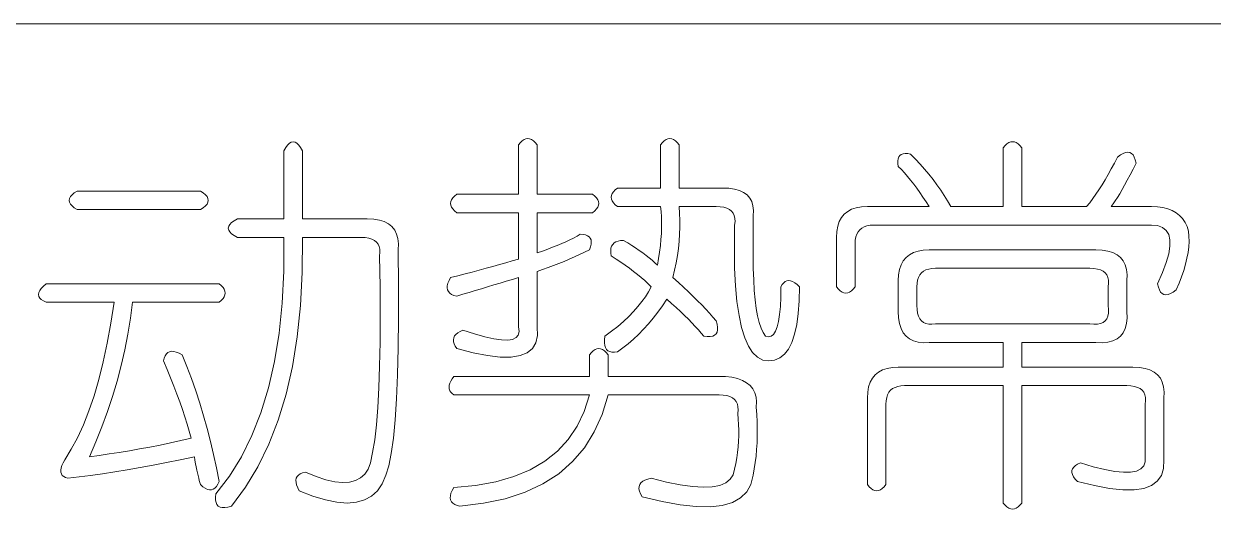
# Model space of a CAD drawing. Extents: x 1 to 297, y 1 to 210.
# Drawn here: x 137.53 to 144.13, y 43.04 to 45.73 of the extents above; entities that cross this region are included whole.
import ezdxf

# ---------------------------------------------------------------- set-up
doc = ezdxf.new("R2010")
doc.units = 0

msp = doc.modelspace()

# ---------------------------------------------------------------- linework, layer by layer
at = {"color": 7, "lineweight": 13}
msp.add_line((1.3055, 45.7306), (175.1082, 45.7306), dxfattribs=at)
for points in [[(138.9696, 45.0249), (138.9798, 45.0434), (138.9901, 45.0578), (139.0004, 45.0681), (139.0107, 45.0742), (139.021, 45.0763), (139.0313, 45.0742), (139.0416, 45.0681), (139.0518, 45.0578), (139.0621, 45.0434), (139.0724, 45.0249), (139.0724, 44.6477), (139.4324, 44.6477), (139.4681, 44.646), (139.4996, 44.6409), (139.5271, 44.6323), (139.5504, 44.6203), (139.5696, 44.6049), (139.5847, 44.586), (139.5956, 44.5637), (139.6025, 44.538), (139.6052, 44.5089), (139.6039, 44.4763), (139.6062, 44.2786), (139.6066, 44.0971), (139.6049, 43.9317), (139.6011, 43.7823), (139.5953, 43.6491), (139.5874, 43.5321), (139.5775, 43.4311), (139.5654, 43.3462), (139.5514, 43.2775), (139.5353, 43.2249), (139.515, 43.1777), (139.4886, 43.1391), (139.4561, 43.1091), (139.4173, 43.0877), (139.3724, 43.0749), (139.3213, 43.0706), (139.2641, 43.0749), (139.2007, 43.0877), (139.131, 43.1091), (139.0553, 43.1391), (139.0464, 43.1556), (139.0402, 43.1707), (139.0368, 43.1844), (139.0361, 43.1967), (139.0381, 43.2077), (139.0429, 43.2173), (139.0505, 43.2255), (139.0608, 43.2324), (139.0738, 43.2379), (139.0896, 43.242), (139.1487, 43.2178), (139.2027, 43.2002), (139.2516, 43.189), (139.2953, 43.1844), (139.3338, 43.1863), (139.3673, 43.1947), (139.3956, 43.2096), (139.4187, 43.231), (139.4367, 43.259), (139.4496, 43.2934), (139.4624, 43.3512), (139.4736, 43.4217), (139.483, 43.5048), (139.4907, 43.6006), (139.4967, 43.7091), (139.501, 43.8303), (139.5036, 43.9642), (139.5044, 44.1108), (139.5036, 44.2701), (139.501, 44.442), (139.5031, 44.4615), (139.5024, 44.479), (139.4989, 44.4945), (139.4928, 44.5078), (139.4838, 44.5191), (139.4722, 44.5284), (139.4578, 44.5356), (139.4406, 44.5407), (139.4208, 44.5438), (139.3981, 44.5449), (139.0724, 44.5449), (139.0716, 44.351), (139.0621, 44.167), (139.0441, 43.993), (139.0176, 43.829), (138.9824, 43.6749), (138.9387, 43.5307), (138.8864, 43.3965), (138.8256, 43.2722), (138.7561, 43.1578), (138.6781, 43.0534), (138.6588, 43.0479), (138.6418, 43.0452), (138.6272, 43.0452), (138.6151, 43.0479), (138.6053, 43.0534), (138.5979, 43.0617), (138.5929, 43.0726), (138.5904, 43.0863), (138.5902, 43.1028), (138.5924, 43.122), (138.6672, 43.2195), (138.7337, 43.327), (138.792, 43.4445), (138.842, 43.5718), (138.8839, 43.7091), (138.9174, 43.8564), (138.9428, 44.0136), (138.96, 44.1807), (138.9689, 44.3578), (138.9696, 44.5449), (138.7124, 44.5449), (138.6939, 44.5551), (138.6795, 44.5654), (138.6692, 44.5757), (138.6631, 44.586), (138.661, 44.5963), (138.6631, 44.6066), (138.6692, 44.6169), (138.6795, 44.6271), (138.6939, 44.6374), (138.7124, 44.6477), (138.9696, 44.6477)], [(140.3753, 45.0591), (140.3753, 44.7849), (140.6839, 44.7849), (140.6962, 44.7746), (140.7058, 44.7643), (140.7126, 44.754), (140.7168, 44.7437), (140.7181, 44.7334), (140.7168, 44.7231), (140.7126, 44.7129), (140.7058, 44.7026), (140.6962, 44.6923), (140.6839, 44.682), (140.3753, 44.682), (140.3753, 44.4591), (140.4054, 44.4694), (140.4342, 44.4797), (140.4617, 44.49), (140.4877, 44.5003), (140.5124, 44.5106), (140.5357, 44.5209), (140.5577, 44.5311), (140.5782, 44.5414), (140.5974, 44.5517), (140.6153, 44.562), (140.6312, 44.5611), (140.6448, 44.5586), (140.6559, 44.5543), (140.6646, 44.5483), (140.671, 44.5406), (140.6749, 44.5311), (140.6765, 44.52), (140.6756, 44.5071), (140.6724, 44.4926), (140.6667, 44.4763), (140.6391, 44.4627), (140.6112, 44.4495), (140.5829, 44.4367), (140.5542, 44.4242), (140.5253, 44.412), (140.496, 44.4002), (140.4663, 44.3887), (140.4363, 44.3775), (140.406, 44.3667), (140.3753, 44.3563), (140.3753, 44.0477), (140.377, 44.0002), (140.3684, 43.9606), (140.3496, 43.9289), (140.3204, 43.9051), (140.281, 43.8891), (140.2313, 43.8811), (140.1713, 43.8809), (140.101, 43.8886), (140.0204, 43.9042), (139.9296, 43.9277), (139.9207, 43.9411), (139.9145, 43.9538), (139.911, 43.9658), (139.9104, 43.9771), (139.9124, 43.9877), (139.9172, 43.9977), (139.9248, 44.0069), (139.935, 44.0155), (139.9481, 44.0234), (139.9639, 44.0306), (140.0286, 44.0091), (140.0859, 43.9929), (140.1356, 43.9817), (140.1778, 43.9757), (140.2124, 43.9749), (140.2395, 43.9791), (140.259, 43.9886), (140.271, 44.0031), (140.2755, 44.0229), (140.2724, 44.0477), (140.2724, 44.322), (140.2381, 44.3117), (140.2038, 44.3014), (140.1696, 44.2911), (140.1353, 44.2809), (140.101, 44.2706), (140.0667, 44.2603), (140.0324, 44.25), (139.9981, 44.2397), (139.9639, 44.2294), (139.9296, 44.2191), (139.9138, 44.2233), (139.9008, 44.2287), (139.8905, 44.2356), (139.8829, 44.2438), (139.8781, 44.2534), (139.8761, 44.2644), (139.8768, 44.2767), (139.8802, 44.2905), (139.8864, 44.3055), (139.8953, 44.322), (139.9361, 44.3323), (139.9762, 44.3426), (140.0156, 44.3529), (140.0544, 44.3631), (140.0924, 44.3734), (140.1298, 44.3837), (140.1665, 44.394), (140.2025, 44.4043), (140.2378, 44.4146), (140.2724, 44.4249), (140.2724, 44.682), (139.9296, 44.682), (139.9172, 44.6923), (139.9076, 44.7026), (139.9008, 44.7129), (139.8967, 44.7231), (139.8953, 44.7334), (139.8967, 44.7437), (139.9008, 44.754), (139.9076, 44.7643), (139.9172, 44.7746), (139.9296, 44.7849), (140.2724, 44.7849), (140.2724, 45.0591), (140.2827, 45.0715), (140.293, 45.0811), (140.3033, 45.0879), (140.3136, 45.0921), (140.3239, 45.0934), (140.3341, 45.0921), (140.3444, 45.0879), (140.3547, 45.0811), (140.365, 45.0715)], [(141.061, 45.0591), (141.0713, 45.0715), (141.0816, 45.0811), (141.0918, 45.0879), (141.1021, 45.0921), (141.1124, 45.0934), (141.1227, 45.0921), (141.133, 45.0879), (141.1433, 45.0811), (141.1536, 45.0715), (141.1638, 45.0591), (141.1638, 44.8191), (141.4039, 44.8191), (141.4395, 44.8176), (141.4711, 44.813), (141.4985, 44.8053), (141.5218, 44.7945), (141.541, 44.7806), (141.5561, 44.7636), (141.567, 44.7435), (141.5739, 44.7204), (141.5766, 44.6942), (141.5753, 44.6649), (141.5753, 44.442), (141.576, 44.3727), (141.578, 44.309), (141.5815, 44.2507), (141.5862, 44.1979), (141.5924, 44.1506), (141.6, 44.1087), (141.6089, 44.0724), (141.6192, 44.0415), (141.6308, 44.0162), (141.6438, 43.9963), (141.6601, 43.9929), (141.6747, 43.9963), (141.6876, 44.0066), (141.6987, 44.0237), (141.7081, 44.0477), (141.7159, 44.0786), (141.7218, 44.1163), (141.7261, 44.1609), (141.7287, 44.2123), (141.7296, 44.2706), (141.7368, 44.2829), (141.7446, 44.2925), (141.7532, 44.2994), (141.7625, 44.3035), (141.7724, 44.3049), (141.7831, 44.3035), (141.7944, 44.2994), (141.8064, 44.2925), (141.819, 44.2829), (141.8324, 44.2706), (141.8307, 44.1924), (141.8256, 44.1225), (141.817, 44.0607), (141.805, 44.0073), (141.7896, 43.962), (141.7707, 43.925), (141.7484, 43.8962), (141.7227, 43.8756), (141.6936, 43.8633), (141.661, 43.8591), (141.6283, 43.8643), (141.5986, 43.8797), (141.572, 43.9054), (141.5485, 43.9414), (141.5281, 43.9877), (141.5108, 44.0443), (141.4966, 44.1111), (141.4854, 44.1883), (141.4774, 44.2757), (141.4724, 44.3734), (141.4724, 44.6134), (141.4745, 44.633), (141.4738, 44.6505), (141.4704, 44.6659), (141.4642, 44.6793), (141.4553, 44.6906), (141.4436, 44.6998), (141.4292, 44.707), (141.4121, 44.7122), (141.3922, 44.7153), (141.3696, 44.7163), (141.1638, 44.7163), (141.1666, 44.6784), (141.168, 44.6402), (141.168, 44.6016), (141.1666, 44.5627), (141.1638, 44.5234), (141.1597, 44.4838), (141.1543, 44.4439), (141.1474, 44.4036), (141.1392, 44.363), (141.1296, 44.322), (141.1597, 44.2949), (141.1885, 44.2685), (141.216, 44.2428), (141.242, 44.2178), (141.2667, 44.1934), (141.29, 44.1698), (141.312, 44.1468), (141.3325, 44.1245), (141.3517, 44.1029), (141.3696, 44.082), (141.375, 44.0626), (141.3778, 44.0457), (141.3778, 44.0311), (141.375, 44.0189), (141.3696, 44.0091), (141.3613, 44.0018), (141.3504, 43.9968), (141.3367, 43.9942), (141.3202, 43.9941), (141.301, 43.9963), (141.2866, 44.0138), (141.2708, 44.0319), (141.2537, 44.0508), (141.2352, 44.0703), (141.2153, 44.0906), (141.194, 44.1115), (141.1714, 44.1331), (141.1474, 44.1554), (141.122, 44.1783), (141.0953, 44.202), (141.0709, 44.1651), (141.0459, 44.13), (141.0202, 44.0966), (140.9938, 44.0649), (140.9667, 44.0349), (140.9389, 44.0066), (140.9105, 43.98), (140.8813, 43.9551), (140.8515, 43.932), (140.821, 43.9106), (140.8049, 43.9083), (140.7908, 43.9085), (140.7788, 43.9111), (140.7689, 43.9161), (140.761, 43.9234), (140.7552, 43.9332), (140.7514, 43.9454), (140.7497, 43.9599), (140.75, 43.9769), (140.7524, 43.9963), (140.7889, 44.0237), (140.823, 44.0511), (140.8548, 44.0786), (140.8841, 44.106), (140.911, 44.1334), (140.9355, 44.1609), (140.9576, 44.1883), (140.9773, 44.2157), (140.9946, 44.2431), (141.0096, 44.2706), (140.9919, 44.2877), (140.9732, 44.3049), (140.9535, 44.322), (140.9328, 44.3391), (140.911, 44.3563), (140.8882, 44.3734), (140.8644, 44.3906), (140.8395, 44.4077), (140.8136, 44.4249), (140.7867, 44.442), (140.7843, 44.4583), (140.784, 44.4729), (140.7857, 44.4857), (140.7894, 44.4969), (140.7953, 44.5063), (140.8032, 44.514), (140.8131, 44.52), (140.8251, 44.5243), (140.8392, 44.5269), (140.8553, 44.5277), (140.8788, 44.514), (140.9012, 44.5003), (140.9227, 44.4866), (140.9431, 44.4729), (140.9624, 44.4591), (140.9808, 44.4454), (140.9981, 44.4317), (141.0144, 44.418), (141.0296, 44.4043), (141.0439, 44.3906), (141.0502, 44.4278), (141.0555, 44.4639), (141.0598, 44.4991), (141.063, 44.5332), (141.0653, 44.5663), (141.0665, 44.5983), (141.0667, 44.6294), (141.0658, 44.6594), (141.0639, 44.6883), (141.061, 44.7163), (140.821, 44.7163), (140.8087, 44.7266), (140.799, 44.7369), (140.7922, 44.7471), (140.7881, 44.7574), (140.7867, 44.7677), (140.7881, 44.778), (140.7922, 44.7883), (140.799, 44.7986), (140.8087, 44.8089), (140.821, 44.8191), (141.061, 44.8191)], [(143.0667, 45.042), (143.0667, 44.7163), (143.4267, 44.7163), (143.4438, 44.7375), (143.461, 44.7602), (143.4781, 44.7842), (143.4953, 44.8095), (143.5124, 44.8363), (143.5296, 44.8644), (143.5467, 44.8939), (143.5638, 44.9247), (143.581, 44.957), (143.5981, 44.9906), (143.6146, 45.0026), (143.6297, 45.0111), (143.6434, 45.0163), (143.6557, 45.018), (143.6667, 45.0163), (143.6763, 45.0111), (143.6845, 45.0026), (143.6914, 44.9906), (143.6969, 44.9751), (143.701, 44.9563), (143.6842, 44.923), (143.6681, 44.8918), (143.6526, 44.8627), (143.6379, 44.8356), (143.6238, 44.8106), (143.6105, 44.7876), (143.5978, 44.7667), (143.5858, 44.7478), (143.5745, 44.731), (143.5638, 44.7163), (143.7867, 44.7163), (143.8196, 44.7149), (143.8498, 44.7108), (143.8772, 44.7039), (143.9019, 44.6943), (143.9238, 44.682), (143.9431, 44.6669), (143.9595, 44.6491), (143.9732, 44.6285), (143.9842, 44.6052), (143.9924, 44.5791), (143.9948, 44.5512), (143.9952, 44.5222), (143.9935, 44.4922), (143.9897, 44.4612), (143.9838, 44.4291), (143.976, 44.3961), (143.966, 44.3619), (143.954, 44.3268), (143.94, 44.2906), (143.9238, 44.2534), (143.9074, 44.2414), (143.8923, 44.2329), (143.8786, 44.2277), (143.8662, 44.226), (143.8553, 44.2277), (143.8457, 44.2329), (143.8374, 44.2414), (143.8306, 44.2534), (143.8251, 44.2689), (143.821, 44.2877), (143.8484, 44.3496), (143.869, 44.405), (143.8827, 44.4538), (143.8896, 44.4962), (143.8896, 44.532), (143.8827, 44.5613), (143.869, 44.5841), (143.8484, 44.6004), (143.821, 44.6102), (143.7867, 44.6134), (142.2439, 44.6134), (142.2243, 44.6124), (142.2068, 44.6093), (142.1914, 44.6042), (142.178, 44.597), (142.1667, 44.5877), (142.1575, 44.5764), (142.1503, 44.563), (142.1451, 44.5476), (142.142, 44.5301), (142.141, 44.5106), (142.141, 44.2706), (142.1307, 44.2582), (142.1204, 44.2486), (142.1101, 44.2418), (142.0999, 44.2377), (142.0896, 44.2363), (142.0793, 44.2377), (142.069, 44.2418), (142.0587, 44.2486), (142.0484, 44.2582), (142.0381, 44.2706), (142.0381, 44.5449), (142.0398, 44.5774), (142.045, 44.6066), (142.0536, 44.6323), (142.0656, 44.6546), (142.081, 44.6734), (142.0999, 44.6889), (142.1221, 44.7009), (142.1478, 44.7094), (142.177, 44.7146), (142.2096, 44.7163), (142.5524, 44.7163), (142.5353, 44.7432), (142.5181, 44.7691), (142.501, 44.7939), (142.4838, 44.8178), (142.4667, 44.8406), (142.4496, 44.8623), (142.4324, 44.8831), (142.4153, 44.9028), (142.3981, 44.9215), (142.381, 44.9391), (142.3786, 44.9553), (142.3783, 44.9693), (142.38, 44.9813), (142.3837, 44.9913), (142.3896, 44.9991), (142.3974, 45.005), (142.4074, 45.0087), (142.4194, 45.0105), (142.4334, 45.0101), (142.4496, 45.0077), (142.4765, 44.9801), (142.5024, 44.9522), (142.5272, 44.9239), (142.551, 44.8953), (142.5739, 44.8663), (142.5956, 44.837), (142.6164, 44.8073), (142.6361, 44.7773), (142.6548, 44.747), (142.6724, 44.7163), (142.9639, 44.7163), (142.9639, 45.042), (142.9741, 45.0543), (142.9844, 45.0639), (142.9947, 45.0708), (143.005, 45.0749), (143.0153, 45.0763), (143.0256, 45.0749), (143.0358, 45.0708), (143.0461, 45.0639), (143.0564, 45.0543)], [(137.821, 44.802), (138.5067, 44.802), (138.5221, 44.7917), (138.5341, 44.7814), (138.5427, 44.7711), (138.5479, 44.7609), (138.5496, 44.7506), (138.5479, 44.7403), (138.5427, 44.73), (138.5341, 44.7197), (138.5221, 44.7094), (138.5067, 44.6991), (137.821, 44.6991), (137.8056, 44.7094), (137.7936, 44.7197), (137.785, 44.73), (137.7798, 44.7403), (137.7781, 44.7506), (137.7798, 44.7609), (137.785, 44.7711), (137.7936, 44.7814), (137.8056, 44.7917)], [(142.5524, 44.4763), (143.4781, 44.4763), (143.5138, 44.4746), (143.5453, 44.4694), (143.5728, 44.4609), (143.5961, 44.4489), (143.6153, 44.4334), (143.6304, 44.4146), (143.6413, 44.3923), (143.6482, 44.3666), (143.6509, 44.3374), (143.6496, 44.3049), (143.6496, 44.1334), (143.6509, 44.0978), (143.6482, 44.0662), (143.6413, 44.0388), (143.6304, 44.0155), (143.6153, 43.9963), (143.5961, 43.9812), (143.5728, 43.9702), (143.5453, 43.9634), (143.5138, 43.9606), (143.4781, 43.962), (143.0667, 43.962), (143.0667, 43.8249), (143.6839, 43.8249), (143.7195, 43.8231), (143.7511, 43.818), (143.7785, 43.8094), (143.8018, 43.7974), (143.821, 43.782), (143.8361, 43.7631), (143.847, 43.7409), (143.8539, 43.7151), (143.8566, 43.686), (143.8553, 43.6534), (143.8553, 43.3106), (143.8536, 43.2631), (143.8416, 43.2235), (143.8193, 43.1918), (143.7867, 43.1679), (143.7439, 43.152), (143.6907, 43.1439), (143.6273, 43.1438), (143.5536, 43.1515), (143.4696, 43.1671), (143.3753, 43.1906), (143.3631, 43.2039), (143.354, 43.2166), (143.348, 43.2286), (143.3451, 43.2399), (143.3453, 43.2506), (143.3485, 43.2605), (143.3549, 43.2698), (143.3643, 43.2783), (143.3768, 43.2862), (143.3924, 43.2934), (143.4639, 43.2722), (143.5275, 43.2564), (143.5832, 43.2461), (143.631, 43.2413), (143.671, 43.242), (143.703, 43.2482), (143.7272, 43.2598), (143.7435, 43.277), (143.7519, 43.2996), (143.7524, 43.3277), (143.7524, 43.6191), (143.7545, 43.6387), (143.7538, 43.6562), (143.7504, 43.6716), (143.7442, 43.685), (143.7353, 43.6963), (143.7236, 43.7055), (143.7092, 43.7127), (143.6921, 43.7179), (143.6722, 43.721), (143.6496, 43.722), (143.0667, 43.722), (143.0667, 43.0706), (143.0564, 43.0582), (143.0461, 43.0486), (143.0358, 43.0418), (143.0256, 43.0377), (143.0153, 43.0363), (143.005, 43.0377), (142.9947, 43.0418), (142.9844, 43.0486), (142.9741, 43.0582), (142.9639, 43.0706), (142.9639, 43.722), (142.4153, 43.722), (142.3957, 43.721), (142.3783, 43.7179), (142.3628, 43.7127), (142.3494, 43.7055), (142.3381, 43.6963), (142.3289, 43.685), (142.3217, 43.6716), (142.3165, 43.6562), (142.3134, 43.6387), (142.3124, 43.6191), (142.3124, 43.1734), (142.3021, 43.1611), (142.2919, 43.1515), (142.2816, 43.1446), (142.2713, 43.1405), (142.261, 43.1391), (142.2507, 43.1405), (142.2404, 43.1446), (142.2301, 43.1515), (142.2198, 43.1611), (142.2096, 43.1734), (142.2096, 43.6534), (142.2113, 43.686), (142.2164, 43.7151), (142.225, 43.7409), (142.237, 43.7631), (142.2524, 43.782), (142.2713, 43.7974), (142.2936, 43.8094), (142.3193, 43.818), (142.3484, 43.8231), (142.381, 43.8249), (142.9639, 43.8249), (142.9639, 43.962), (142.5524, 43.962), (142.5199, 43.9606), (142.4907, 43.9634), (142.465, 43.9702), (142.4427, 43.9812), (142.4238, 43.9963), (142.4084, 44.0155), (142.3964, 44.0388), (142.3878, 44.0662), (142.3827, 44.0978), (142.381, 44.1334), (142.381, 44.3049), (142.3827, 44.3374), (142.3878, 44.3666), (142.3964, 44.3923), (142.4084, 44.4146), (142.4238, 44.4334), (142.4427, 44.4489), (142.465, 44.4609), (142.4907, 44.4694), (142.5199, 44.4746)], [(143.4438, 44.3734), (142.5867, 44.3734), (142.5672, 44.3724), (142.5497, 44.3693), (142.5342, 44.3642), (142.5209, 44.357), (142.5096, 44.3477), (142.5003, 44.3364), (142.4931, 44.323), (142.488, 44.3076), (142.4849, 44.2901), (142.4838, 44.2706), (142.4838, 44.1677), (142.4849, 44.1451), (142.488, 44.1252), (142.4931, 44.1081), (142.5003, 44.0937), (142.5096, 44.082), (142.5209, 44.0731), (142.5342, 44.0669), (142.5497, 44.0635), (142.5672, 44.0628), (142.5867, 44.0649), (143.4438, 44.0649), (143.4665, 44.0628), (143.4864, 44.0635), (143.5035, 44.0669), (143.5179, 44.0731), (143.5296, 44.082), (143.5385, 44.0937), (143.5446, 44.1081), (143.5481, 44.1252), (143.5488, 44.1451), (143.5467, 44.1677), (143.5467, 44.2706), (143.5488, 44.2901), (143.5481, 44.3076), (143.5446, 44.323), (143.5385, 44.3364), (143.5296, 44.3477), (143.5179, 44.357), (143.5035, 44.3642), (143.4864, 44.3693), (143.4665, 44.3724)], [(137.6496, 44.2877), (138.6096, 44.2877), (138.6219, 44.2774), (138.6315, 44.2671), (138.6384, 44.2569), (138.6425, 44.2466), (138.6438, 44.2363), (138.6425, 44.226), (138.6384, 44.2157), (138.6315, 44.2054), (138.6219, 44.1951), (138.6096, 44.1849), (138.1296, 44.1849), (138.1179, 44.0961), (138.1035, 44.0079), (138.0864, 43.9205), (138.0665, 43.8338), (138.0439, 43.7477), (138.0185, 43.6623), (137.9904, 43.5777), (137.9595, 43.4937), (137.9259, 43.4103), (137.8896, 43.3277), (137.9446, 43.3349), (138, 43.3428), (138.0557, 43.3514), (138.1117, 43.3606), (138.1681, 43.3706), (138.2249, 43.3812), (138.282, 43.3925), (138.3394, 43.4045), (138.3972, 43.4172), (138.4553, 43.4306), (138.4445, 43.4688), (138.4326, 43.5081), (138.4198, 43.5483), (138.4059, 43.5897), (138.391, 43.632), (138.375, 43.6754), (138.3581, 43.7198), (138.3401, 43.7652), (138.321, 43.8117), (138.301, 43.8591), (138.3051, 43.8749), (138.3106, 43.8879), (138.3174, 43.8982), (138.3257, 43.9058), (138.3353, 43.9106), (138.3463, 43.9126), (138.3586, 43.9119), (138.3723, 43.9085), (138.3874, 43.9023), (138.4039, 43.8934), (138.4306, 43.8278), (138.456, 43.7611), (138.48, 43.6934), (138.5026, 43.6246), (138.5238, 43.5549), (138.5437, 43.4841), (138.5622, 43.4122), (138.5794, 43.3394), (138.5952, 43.2655), (138.6096, 43.1906), (138.6024, 43.175), (138.5945, 43.1625), (138.5859, 43.153), (138.5766, 43.1467), (138.5667, 43.1434), (138.5561, 43.1433), (138.5448, 43.1462), (138.5328, 43.1522), (138.5201, 43.1613), (138.5067, 43.1734), (138.5033, 43.1842), (138.4998, 43.1961), (138.4964, 43.2089), (138.493, 43.2228), (138.4896, 43.2377), (138.4861, 43.2537), (138.4827, 43.2706), (138.4793, 43.2886), (138.4758, 43.3077), (138.4724, 43.3277), (138.3944, 43.3111), (138.3181, 43.2955), (138.2436, 43.2809), (138.1707, 43.2674), (138.0996, 43.2549), (138.0301, 43.2434), (137.9624, 43.2329), (137.8964, 43.2235), (137.8321, 43.2151), (137.7696, 43.2077), (137.757, 43.2118), (137.7469, 43.2173), (137.7392, 43.2242), (137.7339, 43.2324), (137.731, 43.242), (137.7305, 43.253), (137.7324, 43.2653), (137.7366, 43.279), (137.7433, 43.2941), (137.7524, 43.3106), (137.7891, 43.3687), (137.8237, 43.4333), (137.8563, 43.5045), (137.8868, 43.5821), (137.9153, 43.6663), (137.9417, 43.757), (137.966, 43.8542), (137.9883, 43.9579), (138.0085, 44.0681), (138.0267, 44.1849), (137.6496, 44.1849), (137.6341, 44.1921), (137.6221, 44.1999), (137.6136, 44.2085), (137.6084, 44.2178), (137.6067, 44.2277), (137.6084, 44.2383), (137.6136, 44.2497), (137.6221, 44.2617), (137.6341, 44.2743)], [(139.9124, 43.7734), (140.6667, 43.7734), (140.6667, 43.8934), (140.677, 43.9058), (140.6873, 43.9154), (140.6976, 43.9222), (140.7079, 43.9263), (140.7181, 43.9277), (140.7284, 43.9263), (140.7387, 43.9222), (140.749, 43.9154), (140.7593, 43.9058), (140.7696, 43.8934), (140.7696, 43.7734), (141.421, 43.7734), (141.4566, 43.7686), (141.4882, 43.7611), (141.5156, 43.7508), (141.5389, 43.7378), (141.5581, 43.722), (141.5732, 43.7035), (141.5842, 43.6822), (141.591, 43.6582), (141.5938, 43.6315), (141.5924, 43.602), (141.5953, 43.5612), (141.5972, 43.5211), (141.5981, 43.4817), (141.5979, 43.4429), (141.5967, 43.4049), (141.5945, 43.3675), (141.5912, 43.3308), (141.5869, 43.2948), (141.5816, 43.2595), (141.5753, 43.2249), (141.5629, 43.1743), (141.5396, 43.1323), (141.5053, 43.0989), (141.4601, 43.074), (141.4039, 43.0577), (141.3367, 43.05), (141.2585, 43.0509), (141.1693, 43.0603), (141.0692, 43.0783), (140.9581, 43.1049), (140.9494, 43.1213), (140.9437, 43.1364), (140.9412, 43.1501), (140.9417, 43.1625), (140.9453, 43.1734), (140.952, 43.183), (140.9617, 43.1913), (140.9746, 43.1981), (140.9905, 43.2036), (141.0096, 43.2077), (141.0944, 43.1866), (141.1707, 43.1714), (141.2384, 43.1619), (141.2976, 43.1583), (141.3481, 43.1606), (141.3901, 43.1686), (141.4236, 43.1825), (141.4484, 43.2022), (141.4647, 43.2278), (141.4724, 43.2591), (141.4788, 43.29), (141.4841, 43.3209), (141.4884, 43.3517), (141.4916, 43.3826), (141.4939, 43.4134), (141.4951, 43.4443), (141.4952, 43.4751), (141.4944, 43.506), (141.4925, 43.5369), (141.4896, 43.5677), (141.4916, 43.5873), (141.4909, 43.6047), (141.4875, 43.6202), (141.4813, 43.6335), (141.4724, 43.6449), (141.4608, 43.6541), (141.4464, 43.6613), (141.4292, 43.6665), (141.4093, 43.6695), (141.3867, 43.6706), (140.7696, 43.6706), (140.7366, 43.5626), (140.6928, 43.4649), (140.6379, 43.3774), (140.5721, 43.3003), (140.4953, 43.2334), (140.4075, 43.1769), (140.3088, 43.1306), (140.1991, 43.0946), (140.0784, 43.0689), (139.9467, 43.0534), (139.9309, 43.0575), (139.9179, 43.063), (139.9076, 43.0699), (139.9001, 43.0781), (139.8953, 43.0877), (139.8932, 43.0987), (139.8939, 43.111), (139.8973, 43.1247), (139.9035, 43.1398), (139.9124, 43.1563), (140.0341, 43.1676), (140.1456, 43.1878), (140.2467, 43.217), (140.3376, 43.255), (140.4181, 43.302), (140.4884, 43.3579), (140.5484, 43.4227), (140.5981, 43.4964), (140.6376, 43.579), (140.6667, 43.6706), (139.9124, 43.6706), (139.9032, 43.6778), (139.896, 43.6857), (139.8908, 43.6942), (139.8877, 43.7035), (139.8867, 43.7134), (139.8877, 43.7241), (139.8908, 43.7354), (139.896, 43.7474), (139.9032, 43.7601)]]:
    msp.add_lwpolyline(points, close=True, dxfattribs=at)

doc.saveas('drawing.dxf')
